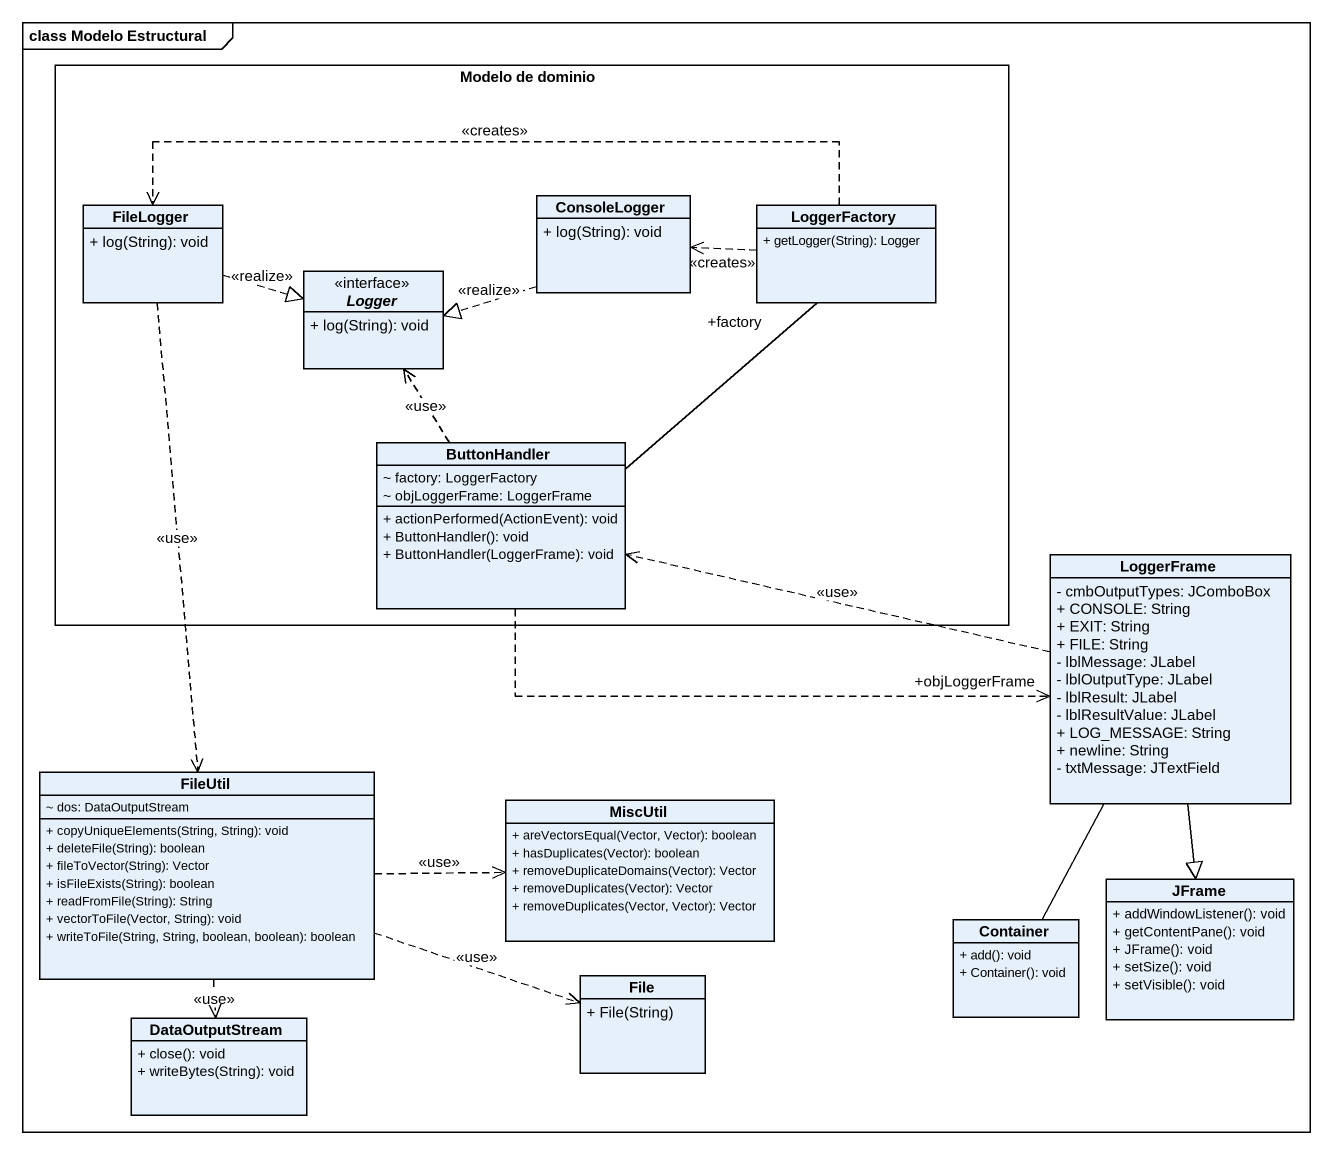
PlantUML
@startuml
mainframe class Modelo Estructural
hide circle
hide empty members
skinparam classAttributeIconSize 0
rectangle "Modelo de dominio" as Modelo_de_dominio {
  class FileLogger {
    + log(String): void
  }
  class ConsoleLogger {
    + log(String): void
  }
  class LoggerFactory {
    + getLogger(String): Logger
  }
  interface Logger {
    + log(String): void
  }
  class ButtonHandler {
    ~ factory: LoggerFactory
    ~ objLoggerFrame: LoggerFrame
    + actionPerformed(ActionEvent): void
    + ButtonHandler(): void
    + ButtonHandler(LoggerFrame): void
  }
}
class LoggerFrame {
  - cmbOutputTypes: JComboBox
  + CONSOLE: String
  + EXIT: String
  + FILE: String
  - lblMessage: JLabel
  - lblOutputType: JLabel
  - lblResult: JLabel
  - lblResultValue: JLabel
  + LOG_MESSAGE: String
  + newline: String
  - txtMessage: JTextField
}
class FileUtil {
  ~ dos: DataOutputStream
  + copyUniqueElements(String, String): void
  + deleteFile(String): boolean
  + fileToVector(String): Vector
  + isFileExists(String): boolean
  + readFromFile(String): String
  + vectorToFile(Vector, String): void
  + writeToFile(String, String, boolean, boolean): boolean
}
class MiscUtil {
  + areVectorsEqual(Vector, Vector): boolean
  + hasDuplicates(Vector): boolean
  + removeDuplicateDomains(Vector): Vector
  + removeDuplicates(Vector): Vector
  + removeDuplicates(Vector, Vector): Vector
}
class JFrame {
  + addWindowListener(): void
  + getContentPane(): void
  + JFrame(): void
  + setSize(): void
  + setVisible(): void
}
class Container {
  + add(): void
  + Container(): void
}
class "File" as File_ {
  + File(String)
}
class DataOutputStream {
  + close(): void
  + writeBytes(String): void
}
FileLogger .right.|> Logger : <<realize>>
FileLogger ..> FileUtil : <<use>>
ConsoleLogger .left.|> Logger : <<realize>>
LoggerFactory .left.> FileLogger : <<creates>>
LoggerFactory .left.> ConsoleLogger : <<creates>>
ButtonHandler -up- "+factory" LoggerFactory
ButtonHandler .up.> Logger : <<use>>
ButtonHandler .right.> "+objLoggerFrame" LoggerFrame
LoggerFrame .left.> ButtonHandler : <<use>>
LoggerFrame --|> JFrame
LoggerFrame -- Container
FileUtil .right.> MiscUtil : <<use>>
FileUtil .right.> File_ : <<use>>
FileUtil ..> DataOutputStream : <<use>>
@enduml
